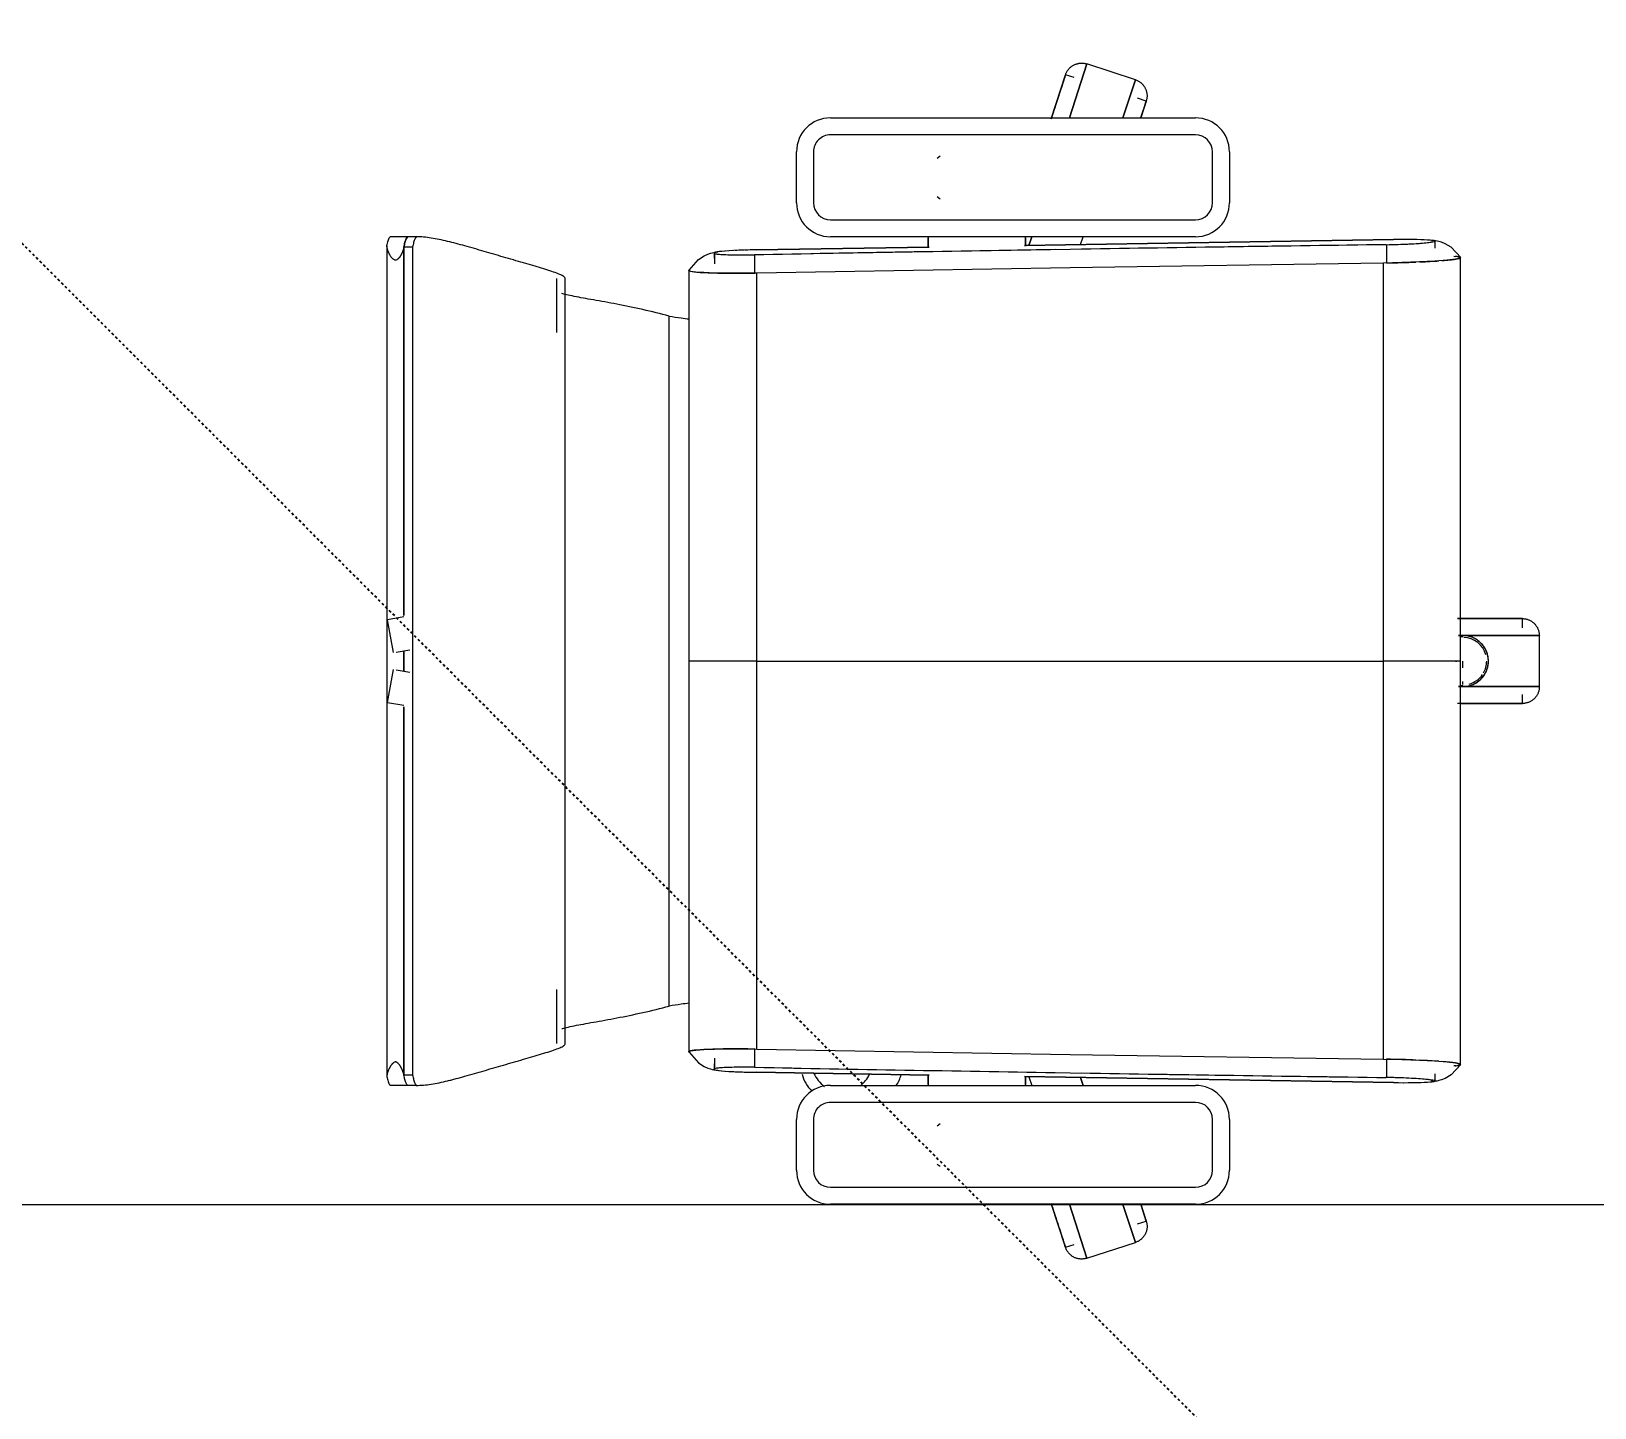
# Model space of a CAD drawing. Header units: millimetres. Extents: x -44657 to 28812, y -28146 to 16565.
# Drawn here: x -21061 to -20140, y -6353 to -5543 of the extents above; entities that cross this region are included whole.
import ezdxf

# ---------------------------------------------------------------- set-up
doc = ezdxf.new("R2010")
doc.units = ezdxf.units.MM
doc.linetypes.add('Dash 1_5mm', pattern=[3, 1.5, -1.5])
for name, color, linetype, lineweight in [('A-ANNO-DIMS', 211, 'Continuous', 5), ('A-ANNO-DIMS-100', 211, 'Continuous', 5), ('A-DETL', 90, 'Continuous', 5), ('I-FURN', 30, 'Continuous', 5)]:
    doc.layers.add(name, color=color, linetype=linetype, lineweight=lineweight)
doc.styles.add('Arial_3', font='arial.ttf', dxfattribs={"width": 0.9, "height": 120})
doc.dimstyles.new('SVA_-_1_2mm_Arial', dxfattribs={"dimscale": 304.8, "dimtxt": 122.431128, "dimasz": 0.492126, "dimexe": 0.492126, "dimexo": 0.0625, "dimgap": 0.246063, "dimtad": 1, "dimdec": 0, "dimrnd": 5, "dimzin": 0, "dimdsep": 46, "dimtxsty": 'Arial_3', "dimblk1": 'OBLIQUE', "dimblk2": 'OBLIQUE', "dimsah": 1, "dimcen": 0.09, "dimdle": 0.492126, "dimazin": 0, "dimtfac": 1, "dimtdec": 4, "dimtix": 1, "dimtmove": 0, "dimatfit": 3, "dimfxl": 1.968504, "dimfxlon": 1, "dimtvp": 1, "dimtfill": 1, "dimtolj": 1, "dimtzin": 0, "dimarcsym": 2})

# ---------------------------------------------------------------- blocks, each defined once
blk = doc.blocks.new('CHR01 - Operating Chair - CHR01 - Operating Chair-V9-NEW PROPOSED GROUND STOREY PLAN _White Box_')
at = {"layer": 'I-FURN', "color": 31}
for p, q in [((70, -33.46), (70, -23.19)), ((564.67, -21.28), (75.33, -21.28)), ((295.68, -21.54), (293.96, -31.3)), ((315.04, -24.93), (295.69, -21.51)), ((313.32, -34.71), (314.72, -26.76)), ((344.31, -21.51), (324.96, -24.93)), ((325.28, -26.76), (326.68, -34.71)), ((346.04, -31.3), (344.32, -21.54)), ((570, -33.46), (570, -23.19)), ((70, -38.58), (70, -33.46)), ((76.15, -31.27), (293.06, -31.27)), ((76.15, -36.38), (76.15, -31.27)), ((293.06, -31.27), (76.15, -31.27)), ((563.85, -36.38), (76.15, -36.38)), ((313.92, -31.27), (326.08, -31.27)), ((326.08, -31.27), (313.92, -31.27)), ((346.94, -31.27), (563.85, -31.27)), ((563.85, -31.27), (346.94, -31.27)), ((563.85, -36.38), (563.85, -31.27)), ((570, -38.58), (570, -33.46)), ((94.63, -121.35), (126.48, -121.35)), ((94.63, -126.33), (545.37, -126.33)), ((513.51, -121.35), (545.37, -121.35)), ((116.75, -187.56), (523.25, -187.56)), ((89.69, -199.18), (90, -199.18)), ((320, -199.18), (90, -199.18)), ((550, -199.18), (320, -199.18)), ((320, -239.18), (320, -199.18)), ((320, -239.18), (320, -199.18)), ((550, -199.18), (550.31, -199.18)), ((83.43, -214.15), (79.45, -214.09)), ((79.76, -214.09), (79.45, -214.09)), ((79.45, -214.1), (79.76, -214.1)), ((85.98, -214.19), (79.76, -214.09)), ((81.3, -214.12), (79.76, -214.09)), ((560.24, -214.09), (554.11, -214.19)), ((560.55, -214.09), (556.51, -214.15)), ((560.24, -214.09), (558.46, -214.12)), ((560.55, -214.09), (560.24, -214.09)), ((560.24, -214.1), (560.55, -214.1)), ((77.74, -238.67), (76.09, -340.7)), ((76.09, -340.7), (77.74, -238.67)), ((91.46, -239.18), (320, -239.18)), ((320, -239.18), (548.54, -239.18)), ((320, -239.18), (320, -608.06)), ((320, -239.18), (320, -608.06)), ((563.91, -340.7), (562.26, -238.67)), ((562.26, -238.67), (563.91, -340.7)), ((20, -262.5), (50, -262.5)), ((590, -262.5), (620, -262.5)), ((50, -272.5), (20, -272.5)), ((620, -272.5), (590, -272.5)), ((0, -497.5), (0, -282.5)), ((10, -282.5), (10, -497.5)), ((60, -497.5), (60, -282.5)), ((70, -282.5), (70, -497.5)), ((570, -497.5), (570, -282.5)), ((580, -282.5), (580, -497.5)), ((630, -497.5), (630, -282.5)), ((640, -282.5), (640, -497.5)), ((70.64, -340), (76.41, -340)), ((563.59, -340), (569.36, -340)), ((23.71, -345.26), (22.4, -347.13)), ((46.29, -345.26), (47.6, -347.13)), ((593.71, -345.26), (592.4, -347.13)), ((616.29, -345.26), (617.6, -347.13)), ((75.15, -399.43), (70, -401.1)), ((75.48, -397.38), (70.64, -397.38)), ((75.19, -396.79), (71.69, -614.01)), ((71.69, -614.02), (75.19, -396.79)), ((569.36, -397.38), (564.52, -397.38)), ((568.31, -614.01), (564.81, -396.79)), ((564.81, -396.79), (568.31, -614.02)), ((564.85, -399.43), (570, -401.1)), ((570, -401.1), (564.85, -399.43)), ((-25.35, -420.92), (0.54, -412.51)), ((-25.35, -420.92), (0.54, -412.51)), ((665.35, -420.92), (639.46, -412.51)), ((639.46, -412.51), (665.35, -420.92)), ((-31.77, -433.53), (0.05, -423.19)), ((0.05, -423.19), (-31.77, -433.53)), ((-25.35, -420.92), (-23.7, -426)), ((639.95, -423.19), (671.77, -433.53)), ((671.77, -433.53), (639.95, -423.19)), ((663.7, -426), (665.35, -420.92)), ((74.66, -429.85), (70, -431.36)), ((70, -431.36), (74.66, -429.85)), ((565.34, -429.85), (570, -431.36)), ((-31.77, -433.53), (-22.5, -462.06)), ((662.5, -462.06), (671.77, -433.53)), ((-0.05, -454.76), (-22.5, -462.06)), ((-22.5, -462.06), (-0.05, -454.76)), ((662.5, -462.06), (640.05, -454.76)), ((640.05, -454.76), (662.5, -462.06)), ((-11.55, -463.4), (-9.9, -468.48)), ((-9.9, -468.48), (-0.54, -465.44)), ((-0.54, -465.44), (-9.9, -468.48)), ((649.9, -468.48), (640.54, -465.44)), ((649.9, -468.48), (640.54, -465.44)), ((649.9, -468.48), (651.55, -463.4)), ((20, -507.5), (50, -507.5)), ((590, -507.5), (620, -507.5)), ((50, -517.5), (20, -517.5)), ((620, -517.5), (590, -517.5)), ((320, -608.06), (85.51, -608.06)), ((554.49, -608.06), (320, -608.06)), ((320, -650.54), (320, -608.06)), ((320, -650.54), (320, -608.06)), ((72.61, -638.55), (76.76, -638.62)), ((73.07, -637.17), (73.21, -636.29)), ((73.21, -636.31), (73.07, -637.18)), ((563.24, -638.62), (567.39, -638.55)), ((566.79, -636.29), (566.93, -637.17)), ((566.93, -637.18), (566.79, -636.31)), ((81.63, -650.81), (81.51, -649.62)), ((82.37, -653.65), (320, -653.65)), ((83.08, -651.51), (83.23, -650.63)), ((83.24, -650.54), (83.1, -651.41)), ((295, -690), (295, -651.86)), ((295, -690), (295, -651.86)), ((305, -700), (305, -652.47)), ((305, -652.47), (305, -700)), ((305.61, -653.34), (305.61, -655)), ((320, -650.54), (320, -651.41)), ((320, -651.41), (320, -650.54)), ((320, -653.65), (320, -651.41)), ((320, -653.65), (320, -651.41)), ((320, -653.65), (557.63, -653.65)), ((334.39, -653.34), (334.39, -655)), ((334.39, -655), (334.39, -653.34)), ((335, -652.47), (335, -700)), ((335, -700), (335, -652.47)), ((345, -690), (345, -651.86)), ((345, -651.86), (345, -690)), ((556.9, -651.41), (556.76, -650.54)), ((556.77, -650.63), (556.92, -651.51)), ((558.49, -649.62), (558.37, -650.81)), ((306.26, -655), (308.02, -655)), ((316.02, -655), (320, -655)), ((295, -690), (300.33, -690)), ((339.67, -690), (345, -690)), ((305, -700), (335, -700))]:
    blk.add_line(p, q, dxfattribs=at)
at = {"layer": 'I-FURN', "color": 31, "flags": 128}
for points in [[(89.61, -199.28), (83.35, -204.71), (81.17, -208.21), (80.25, -210.37), (79.77, -211.83), (79.48, -212.93), (79.29, -213.81), (79.14, -214.56), (79.03, -215.25), (78.93, -215.89), (78.9, -216.11)], [(90, -199.18), (90.45, -200.18), (90.85, -203.14), (91.17, -207.9), (91.4, -214.24), (91.53, -221.82), (91.55, -230.28), (91.46, -239.18)], [(548.54, -239.18), (548.45, -230.28), (548.47, -221.82), (548.6, -214.24), (548.83, -207.9), (549.15, -203.14), (549.55, -200.18), (550, -199.18)], [(550.39, -199.28), (556.65, -204.71), (558.83, -208.21), (559.75, -210.37), (560.23, -211.83), (560.52, -212.93), (560.71, -213.81), (560.86, -214.56), (560.97, -215.25), (561.07, -215.89), (561.1, -216.11)], [(91.46, -239.18), (88.26, -423.62), (85.51, -608.06)], [(554.49, -608.06), (551.74, -423.62), (548.54, -239.18)], [(76.45, -340), (71.79, -340), (70, -340)], [(570, -340), (568.21, -340), (563.55, -340)], [(70, -397.38), (71.79, -397.38), (75.53, -397.38)], [(564.47, -397.38), (568.21, -397.38), (570, -397.38)], [(-0.15, -412.74), (-0.88, -412.97), (-1.61, -413.21), (-2.35, -413.45), (-3.1, -413.69), (-3.85, -413.94), (-4.6, -414.18), (-5.36, -414.43), (-6.12, -414.68), (-6.88, -414.92), (-7.64, -415.17), (-8.4, -415.42), (-9.16, -415.66), (-9.91, -415.91), (-10.65, -416.15), (-11.39, -416.39), (-12.12, -416.62), (-12.84, -416.86), (-13.55, -417.09), (-14.24, -417.32), (-14.93, -417.54), (-15.6, -417.76), (-16.26, -417.97), (-16.9, -418.18), (-17.52, -418.38), (-18.13, -418.58), (-18.72, -418.77), (-19.28, -418.95), (-19.83, -419.13), (-20.36, -419.3), (-20.86, -419.46), (-21.34, -419.62), (-21.79, -419.77), (-22.22, -419.91), (-22.63, -420.04), (-23.01, -420.16), (-23.36, -420.28), (-23.68, -420.38), (-23.98, -420.48), (-24.25, -420.57), (-24.49, -420.65), (-24.7, -420.71), (-24.89, -420.77), (-25.04, -420.82), (-25.16, -420.86), (-25.25, -420.89), (-25.31, -420.91), (-25.35, -420.92), (-25.35, -420.92)], [(665.35, -420.92), (665.34, -420.92), (665.29, -420.9), (665.21, -420.88), (665.11, -420.85), (664.97, -420.8), (664.81, -420.75), (664.61, -420.68), (664.38, -420.61), (664.13, -420.53), (663.85, -420.44), (663.54, -420.34), (663.2, -420.23), (662.84, -420.11), (662.45, -419.98), (662.03, -419.85), (661.59, -419.7), (661.12, -419.55), (660.63, -419.39), (660.12, -419.22), (659.58, -419.05), (659.03, -418.87), (658.45, -418.68), (657.85, -418.49), (657.24, -418.29), (656.61, -418.08), (655.96, -417.87), (655.29, -417.66), (654.62, -417.44), (653.93, -417.21), (653.22, -416.98), (652.51, -416.75), (651.78, -416.52), (651.05, -416.28), (650.31, -416.04), (649.56, -415.79), (648.81, -415.55), (648.05, -415.3), (647.3, -415.06), (646.53, -414.81), (645.77, -414.56), (645.01, -414.32), (644.26, -414.07), (643.5, -413.83), (642.75, -413.58), (642.01, -413.34), (641.27, -413.1), (640.54, -412.86), (639.82, -412.63)], [(-31.77, -433.53), (-31.89, -433.14), (-31.99, -432.76), (-32.07, -432.36), (-32.14, -431.97), (-32.2, -431.57), (-32.23, -431.18), (-32.25, -430.78), (-32.26, -430.38), (-32.25, -429.98), (-32.22, -429.58), (-32.18, -429.18), (-32.12, -428.78), (-32.05, -428.39), (-31.96, -428), (-31.85, -427.62), (-31.73, -427.23), (-31.6, -426.86), (-31.45, -426.49), (-31.28, -426.12), (-31.1, -425.77), (-30.91, -425.42), (-30.7, -425.07), (-30.48, -424.74), (-30.25, -424.42), (-30, -424.1), (-29.74, -423.8), (-29.47, -423.5), (-29.19, -423.22), (-28.89, -422.95), (-28.59, -422.69), (-28.27, -422.44), (-27.95, -422.21), (-27.61, -421.99), (-27.27, -421.78), (-26.92, -421.59), (-26.56, -421.41), (-26.2, -421.24), (-25.83, -421.09), (-25.45, -420.96), (-25.35, -420.92)], [(-25.35, -420.92), (-25.34, -420.92), (-25.29, -420.9), (-25.21, -420.88), (-25.11, -420.85), (-24.97, -420.8), (-24.81, -420.75), (-24.61, -420.68), (-24.38, -420.61), (-24.13, -420.53), (-23.85, -420.44), (-23.54, -420.34), (-23.2, -420.23), (-22.84, -420.11), (-22.45, -419.98), (-22.03, -419.85), (-21.59, -419.7), (-21.12, -419.55), (-20.63, -419.39)], [(660.86, -419.46), (661.34, -419.62), (661.79, -419.77), (662.22, -419.91), (662.63, -420.04), (663.01, -420.16), (663.36, -420.28), (663.68, -420.38), (663.98, -420.48), (664.25, -420.57), (664.49, -420.65), (664.7, -420.71), (664.89, -420.77), (665.04, -420.82), (665.16, -420.86), (665.25, -420.89), (665.31, -420.91), (665.35, -420.92), (665.35, -420.92)], [(665.35, -420.92), (665.73, -421.06), (666.1, -421.2), (666.47, -421.36), (666.83, -421.54), (667.18, -421.73), (667.52, -421.93), (667.86, -422.15), (668.19, -422.38), (668.5, -422.62), (668.81, -422.88), (669.11, -423.15), (669.39, -423.43), (669.67, -423.72), (669.93, -424.02), (670.18, -424.33), (670.42, -424.65), (670.64, -424.98), (670.85, -425.32), (671.05, -425.67), (671.24, -426.03), (671.4, -426.39), (671.56, -426.76), (671.7, -427.13), (671.82, -427.51), (671.93, -427.9), (672.03, -428.29), (672.1, -428.68), (672.17, -429.07), (672.21, -429.47), (672.24, -429.87), (672.26, -430.27), (672.26, -430.67), (672.24, -431.07), (672.21, -431.47), (672.16, -431.86), (672.09, -432.26), (672.01, -432.65), (671.92, -433.04), (671.8, -433.42), (671.77, -433.53)], [(-9.9, -468.48), (-10.28, -468.59), (-10.67, -468.69), (-11.06, -468.78), (-11.45, -468.85), (-11.85, -468.9), (-12.25, -468.94), (-12.65, -468.96), (-13.05, -468.97), (-13.45, -468.96), (-13.85, -468.93), (-14.24, -468.89), (-14.64, -468.83), (-15.03, -468.76), (-15.42, -468.67), (-15.81, -468.56), (-16.19, -468.44), (-16.57, -468.31), (-16.94, -468.15), (-17.3, -467.99), (-17.66, -467.81), (-18.01, -467.62), (-18.35, -467.41), (-18.68, -467.19), (-19.01, -466.95), (-19.32, -466.71), (-19.63, -466.45), (-19.92, -466.17), (-20.2, -465.89), (-20.48, -465.6), (-20.73, -465.29), (-20.98, -464.98), (-21.22, -464.65), (-21.44, -464.32), (-21.64, -463.98), (-21.84, -463.63), (-22.02, -463.27), (-22.18, -462.91), (-22.33, -462.54), (-22.47, -462.16), (-22.5, -462.06)], [(-9.9, -468.48), (-9.88, -468.47), (-9.84, -468.46), (-9.76, -468.43), (-9.66, -468.4), (-9.52, -468.35), (-9.35, -468.3), (-9.16, -468.24), (-8.93, -468.16), (-8.68, -468.08), (-8.4, -467.99), (-8.09, -467.89), (-7.75, -467.78), (-7.39, -467.66), (-6.99, -467.53), (-6.58, -467.4), (-6.14, -467.25), (-5.67, -467.1), (-5.18, -466.94), (-4.67, -466.78), (-4.13, -466.6), (-3.57, -466.42), (-3, -466.23), (-2.4, -466.04), (-1.79, -465.84), (-1.16, -465.64), (-0.51, -465.43), (0.16, -465.21)], [(-5.41, -467.02), (-5.89, -467.17), (-6.34, -467.32), (-6.77, -467.46), (-7.18, -467.59), (-7.56, -467.72), (-7.91, -467.83), (-8.23, -467.94), (-8.53, -468.03), (-8.8, -468.12), (-9.04, -468.2), (-9.25, -468.27), (-9.43, -468.33), (-9.59, -468.38), (-9.71, -468.42), (-9.8, -468.45), (-9.86, -468.47), (-9.9, -468.48), (-9.9, -468.48)], [(640.15, -465.31), (640.81, -465.52), (641.45, -465.73), (642.07, -465.93), (642.68, -466.13), (643.27, -466.32), (643.83, -466.51), (644.38, -466.68), (644.9, -466.85), (645.41, -467.02), (645.89, -467.17), (646.34, -467.32), (646.77, -467.46), (647.18, -467.59), (647.56, -467.72), (647.91, -467.83), (648.23, -467.94), (648.53, -468.03), (648.8, -468.12), (649.04, -468.2), (649.25, -468.27), (649.43, -468.33), (649.59, -468.38), (649.71, -468.42), (649.8, -468.45), (649.86, -468.47), (649.9, -468.48), (649.9, -468.48)], [(649.9, -468.48), (649.88, -468.47), (649.84, -468.46), (649.76, -468.43), (649.66, -468.4), (649.52, -468.35), (649.35, -468.3), (649.16, -468.24), (648.93, -468.16), (648.68, -468.08), (648.4, -467.99), (648.09, -467.89), (647.75, -467.78), (647.39, -467.66), (646.99, -467.53), (646.58, -467.4), (646.14, -467.25), (645.67, -467.1), (645.18, -466.94)], [(662.5, -462.06), (662.37, -462.43), (662.22, -462.81), (662.06, -463.17), (661.89, -463.53), (661.7, -463.88), (661.49, -464.23), (661.28, -464.57), (661.05, -464.89), (660.8, -465.21), (660.55, -465.52), (660.28, -465.81), (660, -466.1), (659.71, -466.37), (659.41, -466.64), (659.09, -466.89), (658.77, -467.13), (658.44, -467.35), (658.1, -467.56), (657.75, -467.76), (657.4, -467.94), (657.04, -468.11), (656.67, -468.27), (656.29, -468.41), (655.91, -468.53), (655.53, -468.64), (655.14, -468.73), (654.75, -468.81), (654.35, -468.87), (653.95, -468.92), (653.56, -468.95), (653.16, -468.97), (652.76, -468.96), (652.36, -468.95), (651.96, -468.91), (651.56, -468.86), (651.17, -468.8), (650.77, -468.72), (650.39, -468.62), (650, -468.51), (649.9, -468.48)], [(85.51, -608.06), (85.27, -619.05), (84.89, -629.39), (84.41, -638.42), (83.85, -645.62), (83.24, -650.54)], [(556.76, -650.54), (556.15, -645.62), (555.59, -638.42), (555.11, -629.39), (554.73, -619.05), (554.49, -608.06)], [(82.29, -653.7), (76.21, -648.07), (74.14, -644.5), (73.29, -642.31), (72.86, -640.83), (72.61, -639.73), (72.44, -638.85), (72.32, -638.08), (72.23, -637.4), (72.15, -636.75), (72.12, -636.53)], [(557.71, -653.7), (563.79, -648.07), (565.86, -644.5), (566.71, -642.31), (567.14, -640.83), (567.39, -639.73), (567.56, -638.85), (567.68, -638.08), (567.77, -637.4), (567.85, -636.75), (567.88, -636.53)], [(83.1, -651.41), (82.58, -653.46), (82.08, -653.26), (81.86, -652.36)], [(295, -654.72), (295, -654.22), (295, -653.74), (295, -653.29)], [(295, -653.49), (295, -653.96), (295, -654.45), (295, -654.96), (295, -655.5), (295, -656.07), (295, -656.65), (295, -657.26), (295, -657.88), (295, -658.53), (295, -659.19), (295, -659.88), (295, -660.57), (295, -661.29), (295, -662.01), (295, -662.75), (295, -663.5), (295, -664.27), (295, -665.04), (295, -665.82), (295, -666.6), (295, -667.39), (295, -668.19), (295, -668.98), (295, -669.78), (295, -670.58), (295, -671.38), (295, -672.18), (295, -672.97), (295, -673.76), (295, -674.54), (295, -675.32), (295, -676.09), (295, -676.84), (295, -677.59), (295, -678.32), (295, -679.04), (295, -679.75), (295, -680.44), (295, -681.11), (295, -681.77), (295, -682.41), (295, -683.02), (295, -683.62), (295, -684.2), (295, -684.75), (295, -685.28), (295, -685.78), (295, -686.26), (295, -686.71), (295, -687.14), (295, -687.54), (295, -687.91), (295, -688.25), (295, -688.56), (295, -688.84), (295, -689.1), (295, -689.32), (295, -689.51), (295, -689.67), (295, -689.8), (295, -689.9), (295, -689.96), (295, -690), (295, -690)], [(305.08, -653.42), (305.03, -654.02), (305, -654.62), (305, -655.22), (305.02, -655.82), (305.07, -656.42), (305.14, -657.01), (305.23, -657.61), (305.34, -658.19), (305.48, -658.78), (305.65, -659.36), (305.83, -659.93), (306.04, -660.49), (306.27, -661.04), (306.52, -661.59), (306.8, -662.12), (307.09, -662.64), (307.41, -663.15), (307.74, -663.65), (308.1, -664.13), (308.48, -664.6), (308.87, -665.05), (309.28, -665.49), (309.71, -665.91), (310.15, -666.31), (310.61, -666.7), (311.09, -667.07), (311.58, -667.41), (312.08, -667.74), (312.6, -668.05), (313.12, -668.33), (313.66, -668.6), (314.21, -668.84), (314.77, -669.06), (315.34, -669.26), (315.91, -669.43), (316.49, -669.58), (317.08, -669.71), (317.67, -669.82), (318.26, -669.9), (318.86, -669.96), (319.46, -669.99), (320.06, -670), (320.66, -669.99), (321.26, -669.95), (321.85, -669.89), (322.45, -669.8), (323.04, -669.69), (323.62, -669.56), (324.2, -669.4), (324.77, -669.22), (325.34, -669.02), (325.89, -668.79), (326.44, -668.55), (326.98, -668.28), (327.5, -667.99), (328.02, -667.68), (328.52, -667.35), (329, -667), (329.48, -666.63), (329.93, -666.24), (330.38, -665.83), (330.8, -665.41), (331.21, -664.97), (331.6, -664.51), (331.97, -664.04), (332.32, -663.56), (332.65, -663.06), (332.96, -662.54), (333.26, -662.02), (333.53, -661.48), (333.77, -660.94), (334, -660.38), (334.21, -659.82), (334.39, -659.25), (334.54, -658.67), (334.68, -658.08), (334.79, -657.49), (334.88, -656.9), (334.94, -656.3), (334.98, -655.7), (335, -655.1), (334.99, -654.5), (334.96, -653.91), (334.9, -653.31)], [(345, -690), (345, -689.98), (345, -689.94), (345, -689.86), (345, -689.74), (345, -689.6), (345, -689.43), (345, -689.22), (345, -688.98), (345, -688.72), (345, -688.42), (345, -688.1), (345, -687.74), (345, -687.36), (345, -686.95), (345, -686.51), (345, -686.04), (345, -685.55), (345, -685.04), (345, -684.5), (345, -683.93), (345, -683.35), (345, -682.74), (345, -682.12), (345, -681.47), (345, -680.81), (345, -680.12), (345, -679.43), (345, -678.71), (345, -677.99), (345, -677.25), (345, -676.5), (345, -675.73), (345, -674.96), (345, -674.18), (345, -673.4), (345, -672.61), (345, -671.81), (345, -671.02), (345, -670.22), (345, -669.42), (345, -668.62), (345, -667.82), (345, -667.03), (345, -666.24), (345, -665.46), (345, -664.68), (345, -663.91), (345, -663.16), (345, -662.41), (345, -661.68), (345, -660.96), (345, -660.25), (345, -659.56), (345, -658.89), (345, -658.23), (345, -657.59), (345, -656.98), (345, -656.38), (345, -655.8), (345, -655.25), (345, -654.72), (345, -654.22), (345, -653.74), (345, -653.29)], [(345, -653.49), (345, -653.96), (345, -654.45), (345, -654.96)], [(558.14, -652.36), (557.92, -653.26), (557.42, -653.46), (556.9, -651.41)], [(295, -690), (295, -689.98), (295, -689.94), (295, -689.86), (295, -689.74), (295, -689.6), (295, -689.43), (295, -689.22), (295, -688.98), (295, -688.72), (295, -688.42), (295, -688.1), (295, -687.74), (295, -687.36), (295, -686.95), (295, -686.51), (295, -686.04), (295, -685.55), (295, -685.04)], [(305, -700), (304.6, -699.99), (304.2, -699.97), (303.8, -699.93), (303.41, -699.87), (303.01, -699.8), (302.62, -699.71), (302.24, -699.61), (301.85, -699.49), (301.48, -699.36), (301.11, -699.21), (300.74, -699.05), (300.38, -698.87), (300.03, -698.68), (299.69, -698.47), (299.35, -698.25), (299.03, -698.02), (298.71, -697.78), (298.41, -697.52), (298.11, -697.25), (297.83, -696.97), (297.55, -696.67), (297.29, -696.37), (297.04, -696.06), (296.81, -695.74), (296.59, -695.4), (296.38, -695.06), (296.18, -694.71), (296, -694.36), (295.83, -693.99), (295.68, -693.62), (295.54, -693.25), (295.42, -692.87), (295.31, -692.48), (295.22, -692.09), (295.15, -691.7), (295.09, -691.3), (295.04, -690.91), (295.01, -690.51), (295, -690.11), (295, -690)], [(345, -690), (344.99, -690.4), (344.97, -690.8), (344.93, -691.2), (344.87, -691.59), (344.8, -691.99), (344.71, -692.38), (344.61, -692.76), (344.49, -693.15), (344.36, -693.52), (344.21, -693.89), (344.05, -694.26), (343.87, -694.62), (343.68, -694.97), (343.47, -695.31), (343.25, -695.65), (343.02, -695.97), (342.78, -696.29), (342.52, -696.59), (342.25, -696.89), (341.97, -697.17), (341.67, -697.45), (341.37, -697.71), (341.06, -697.96), (340.74, -698.19), (340.4, -698.41), (340.06, -698.62), (339.71, -698.82), (339.36, -699), (338.99, -699.17), (338.62, -699.32), (338.25, -699.46), (337.87, -699.58), (337.48, -699.69), (337.09, -699.78), (336.7, -699.85), (336.3, -699.91), (335.91, -699.96), (335.51, -699.99), (335.11, -700), (335, -700)], [(345, -685.28), (345, -685.78), (345, -686.26), (345, -686.71), (345, -687.14), (345, -687.54), (345, -687.91), (345, -688.25), (345, -688.56), (345, -688.84), (345, -689.1), (345, -689.32), (345, -689.51), (345, -689.67), (345, -689.8), (345, -689.9), (345, -689.96), (345, -690), (345, -690)]]:
    blk.add_lwpolyline(points, dxfattribs=at)
at = {"layer": 'I-FURN', "color": 31}
for centre, radius, start, end in [((20, -282.5), 20, 90, 180), ((50, -282.5), 20, 0, 90), ((82.28, -287), 22, 105, 135), ((590, -282.5), 20, 90, 180), ((620, -282.5), 20, 0, 90), ((20, -282.5), 10, 90, 180), ((50, -282.5), 10, 360, 90), ((84.28, -289.25), 18, 113.42571, 145.47927), ((590, -282.5), 10, 90, 180), ((620, -282.5), 10, 360, 90), ((84.28, -289.25), 18, 216.84966, 244.763), ((82.28, -303), 22, 235.77882, 254.35116), ((20, -497.5), 20, 180, 270), ((20, -497.5), 10, 180, 270), ((50, -497.5), 10, 270, 360), ((50, -497.5), 20, 270, 360), ((590, -497.5), 20, 180, 270), ((590, -497.5), 10, 180, 270), ((620, -497.5), 10, 270, 360), ((620, -497.5), 20, 270, 0), ((320, -655), 15, 173.56411, 180), ((320, -655), 15, 0, 6.43589), ((320, -655), 15, 180, 360), ((320, -655), 14, 195, 235.87112), ((320, -655), 14, 285, 358.01395), ((320, -655), 14, 240, 270)]:
    blk.add_arc(centre, radius, start, end, dxfattribs=at)
for centre, major_axis, start_param, end_param in [((89.34, -239.3), (0.64, 40.03), 4.749076, 6.284804), ((550.66, -239.3), (-0.64, 40.03), 6.281566, 7.817295), ((79.04, -239.13), (0.4, 25.03), 0.443119, 1.553214), ((79.04, -239.12), (0.4, 25.03), 0, 0.973051), ((79.04, -239.13), (0.4, 25.03), 0, 0.2211), ((79.36, -239.13), (0.4, 25.03), 5.528334, 6.285213), ((79.36, -239.14), (0.4, 25.03), 5.781828, 6.032577), ((79.36, -239.14), (0.4, 25.03), 5.52907, 5.780349), ((79.36, -239.13), (0.4, 25.03), 5.023749, 5.52761), ((79.36, -239.14), (0.4, 25.03), 5.276584, 5.528121), ((560.64, -239.13), (-0.4, 25.03), 0.755575, 1.007144), ((560.64, -239.14), (-0.4, 25.03), 0.755064, 1.006601), ((560.64, -239.13), (-0.4, 25.03), 6.281158, 7.038036), ((560.64, -239.14), (-0.4, 25.03), 0.502836, 0.754115), ((560.64, -239.14), (-0.4, 25.03), 0.250609, 0.501357), ((560.96, -239.12), (-0.4, 25.03), 5.310134, 6.283185), ((560.96, -239.13), (-0.4, 25.03), 6.062086, 6.283185), ((560.96, -239.13), (-0.4, 25.03), 4.729972, 5.840067), ((79.04, -239.12), (0.4, 25.03), 1.035397, 1.229187), ((79.36, -239.14), (0.4, 25.03), 5.024193, 5.275893), ((560.64, -239.13), (-0.4, 25.03), 1.007732, 1.259437), ((560.64, -239.14), (-0.4, 25.03), 1.007292, 1.258992), ((560.96, -239.12), (-0.4, 25.03), 5.053999, 5.247788), ((282.29, -426.83), (62.83, 3899.63), 1.523118, 1.618594), ((282.29, -426.82), (62.83, 3899.63), 1.523121, 1.568564), ((79.04, -239.12), (0.4, 25.03), 1.294542, 1.553687), ((79.36, -239.13), (0.4, 25.03), 4.771456, 5.023263), ((79.36, -239.14), (0.4, 25.03), 4.771849, 5.023666), ((560.64, -239.13), (-0.4, 25.03), 1.259923, 1.511729), ((560.64, -239.14), (-0.4, 25.03), 1.25952, 1.511336), ((357.71, -426.82), (-62.83, 3899.63), 4.714621, 4.760064), ((357.71, -426.83), (-62.83, 3899.63), 4.664591, 4.760067), ((560.96, -239.12), (-0.4, 25.03), 4.729498, 4.988643), ((282.29, -426.82), (62.83, 3899.63), 1.572525, 1.618596), ((357.71, -426.82), (-62.83, 3899.63), 4.664589, 4.71066), ((73.02, -613.46), (0.4, 25.09), 1.593793, 3.475927), ((73.02, -613.47), (0.4, 25.1), 1.593793, 2.535002), ((73.15, -607.9), (0.48, 30.05), 3.475609, 4.647769), ((73.15, -607.89), (0.48, 30.05), 4.17874, 4.413172), ((73.15, -607.89), (0.48, 30.05), 4.413263, 4.647439), ((83.14, -608.06), (0.73, 45.05), 4.270807, 4.668405), ((556.86, -608.06), (-0.73, 45.05), 1.61478, 2.012379), ((566.85, -607.89), (-0.48, 30.05), 1.635747, 1.869922), ((566.85, -607.9), (-0.48, 30.05), 1.635416, 2.807576), ((566.85, -607.89), (-0.48, 30.05), 1.870013, 2.104445), ((566.98, -613.46), (-0.4, 25.09), 2.807258, 4.689392), ((566.98, -613.47), (-0.4, 25.1), 3.748183, 4.689392), ((73.15, -607.89), (0.48, 30.05), 3.944218, 4.178639), ((566.85, -607.89), (-0.48, 30.05), 2.104546, 2.338968), ((73.15, -607.89), (0.48, 30.05), 3.475172, 3.709355), ((73.15, -607.89), (0.48, 30.05), 3.709695, 3.944058), ((83.14, -608.06), (0.73, 45.05), 3.8996, 4.213987), ((556.86, -608.06), (-0.73, 45.05), 2.069199, 2.383585), ((566.85, -607.89), (-0.48, 30.05), 2.339127, 2.57349), ((566.85, -607.89), (-0.48, 30.05), 2.57383, 2.808013), ((73.02, -613.47), (0.4, 25.1), 2.770305, 3.476212), ((83.14, -608.06), (0.73, 45.05), 3.479857, 3.839263), ((556.86, -608.06), (-0.73, 45.05), 2.443922, 2.803328), ((566.98, -613.47), (-0.4, 25.1), 2.806973, 3.512881), ((83, -613.63), (0.65, 40.09), 2.737635, 2.894756), ((83, -613.63), (0.65, 40.09), 2.921052, 3.476212), ((557, -613.63), (-0.65, 40.09), 2.806973, 3.362133), ((557, -613.63), (-0.65, 40.09), 3.388429, 3.54555)]:
    blk.add_ellipse(centre, major_axis=major_axis, ratio=0.052523, start_param=start_param, end_param=end_param, dxfattribs=at)
for points in [[(74.57, -21.34), (73.47, -21.61), (71.57, -22.18), (70.39, -22.84), (70, -23.19)], [(565.43, -21.34), (566.53, -21.61), (568.43, -22.18), (569.61, -22.84), (570, -23.19)], [(70, -33.46), (70.32, -33.17), (71.22, -32.63), (73.31, -31.88), (75.14, -31.46), (76.15, -31.27)], [(70, -33.46), (70.33, -33.17), (70.77, -32.9), (71.35, -32.64)], [(76.15, -36.38), (75.13, -36.58), (73.32, -37), (71.22, -37.74), (70.33, -38.29), (70, -38.58)], [(71.35, -32.64), (71.92, -32.38), (72.62, -32.13), (73.42, -31.9)], [(73.42, -31.9), (74.22, -31.67), (75.13, -31.46), (76.15, -31.27)], [(563.85, -31.27), (564.87, -31.46), (565.78, -31.67), (566.58, -31.9)], [(570, -33.46), (569.68, -33.17), (568.78, -32.63), (566.69, -31.88), (564.86, -31.46), (563.85, -31.27)], [(570, -38.58), (569.67, -38.29), (568.78, -37.74), (566.68, -37), (564.87, -36.58), (563.85, -36.38)], [(566.58, -31.9), (567.38, -32.13), (568.08, -32.38), (568.66, -32.64)], [(568.66, -32.64), (569.23, -32.9), (569.67, -33.17), (570, -33.46)], [(91.47, -237.86), (90.08, -237.84), (87.47, -237.78), (84.26, -237.72), (81.89, -237.68), (80.98, -237.67), (80.69, -237.68)], [(559.31, -237.68), (559.02, -237.67), (558.1, -237.68), (555.74, -237.72), (552.52, -237.78), (549.92, -237.84), (548.53, -237.86)], [(85.47, -610.08), (82.7, -610.04), (77.82, -609.97), (75.27, -609.9), (74.7, -609.87)], [(565.3, -609.87), (564.73, -609.9), (562.17, -609.97), (557.3, -610.04), (554.53, -610.08)]]:
    blk.add_open_spline(points, degree=3, dxfattribs=at)
for points, knots in [([(76.15, -31.27), (76.48, -31.23), (77.14, -31.09), (77.99, -30.82), (78.68, -30.55), (79.21, -30.33), (79.65, -30.13), (79.96, -29.98), (80.13, -29.89), (80.26, -29.82), (80.39, -29.75), (80.57, -29.65), (80.88, -29.48), (81.24, -29.28), (81.59, -29.07), (81.85, -28.9), (82.06, -28.75), (82.21, -28.62), (82.33, -28.51), (82.44, -28.41), (82.6, -28.26), (82.81, -28.07), (83.06, -27.83), (83.38, -27.49), (83.71, -27.05), (83.87, -26.6), (83.84, -26.23), (83.73, -25.85), (83.53, -25.46), (83.26, -25.09), (83.05, -24.82), (82.87, -24.61), (82.7, -24.43), (82.57, -24.28), (82.39, -24.11), (82.17, -23.93), (81.92, -23.75), (81.56, -23.52), (81.2, -23.32), (80.88, -23.14), (80.7, -23.04), (80.57, -22.97), (80.44, -22.89), (80.27, -22.8), (79.96, -22.64), (79.52, -22.42), (78.99, -22.19), (78.47, -21.98), (77.96, -21.79), (77.44, -21.63), (76.93, -21.49), (76.27, -21.35), (75.48, -21.26), (74.87, -21.29), (74.57, -21.34)], [-1, -1, -1, -1, -0.944444, -0.888889, -0.861111, -0.833333, -0.805556, -0.791667, -0.784722, -0.777778, -0.770833, -0.763889, -0.75, -0.722222, -0.708333, -0.694444, -0.680556, -0.673611, -0.666667, -0.659722, -0.652778, -0.638889, -0.625, -0.611111, -0.583333, -0.555556, -0.541667, -0.527778, -0.5, -0.486111, -0.472222, -0.458333, -0.451389, -0.440972, -0.430556, -0.416667, -0.402778, -0.388889, -0.361111, -0.347222, -0.340278, -0.333333, -0.326389, -0.319444, -0.305556, -0.277778, -0.25, -0.222222, -0.194444, -0.166667, -0.138889, -0.111111, -0.055556, 0, 0, 0, 0]), ([(563.85, -31.27), (563.52, -31.23), (562.86, -31.09), (562.01, -30.82), (561.32, -30.55), (560.79, -30.33), (560.35, -30.13), (560.04, -29.98), (559.87, -29.89), (559.74, -29.82), (559.61, -29.75), (559.43, -29.65), (559.12, -29.48), (558.76, -29.28), (558.41, -29.07), (558.15, -28.9), (557.94, -28.75), (557.79, -28.62), (557.67, -28.51), (557.56, -28.41), (557.4, -28.26), (557.19, -28.07), (556.94, -27.83), (556.62, -27.49), (556.29, -27.05), (556.13, -26.6), (556.16, -26.23), (556.27, -25.85), (556.47, -25.46), (556.74, -25.09), (556.95, -24.82), (557.13, -24.61), (557.28, -24.45), (557.42, -24.3), (557.59, -24.12), (557.83, -23.93), (558.08, -23.75), (558.44, -23.52), (558.8, -23.32), (559.12, -23.14), (559.3, -23.04), (559.43, -22.97), (559.56, -22.89), (559.73, -22.8), (560.04, -22.64), (560.48, -22.42), (561.01, -22.19), (561.53, -21.98), (562.04, -21.79), (562.56, -21.63), (563.07, -21.49), (563.73, -21.35), (564.52, -21.26), (565.13, -21.29), (565.43, -21.34)], [0, 0, 0, 0, 0.055556, 0.111111, 0.138889, 0.166667, 0.194444, 0.208333, 0.215278, 0.222222, 0.229167, 0.236111, 0.25, 0.277778, 0.291667, 0.305556, 0.319444, 0.326389, 0.333333, 0.340278, 0.347222, 0.361111, 0.375, 0.388889, 0.416667, 0.444444, 0.458333, 0.472222, 0.5, 0.513889, 0.527778, 0.541667, 0.548611, 0.555556, 0.569444, 0.583333, 0.597222, 0.611111, 0.638889, 0.652778, 0.659722, 0.666667, 0.673611, 0.680556, 0.694444, 0.722222, 0.75, 0.777778, 0.805556, 0.833333, 0.861111, 0.888889, 0.944444, 1, 1, 1, 1]), ([(70, -38.58), (70.06, -41.37), (70.42, -45.79), (71.59, -52.08), (72.53, -56.17), (73.34, -59.5), (74.22, -62.85), (75.88, -68.91), (78.14, -76.7), (80.32, -84.14), (81.97, -89.81), (83.71, -95.79), (85.43, -101.7), (87.02, -107.21), (88.57, -112.45), (90.08, -117.34), (91.53, -121.51), (92.85, -124.67), (93.87, -126.11), (94.45, -126.33), (94.63, -126.33)], [0, 0, 0, 0, 0.0666667, 0.1, 0.1333333, 0.15, 0.1666667, 0.2, 0.2666667, 0.3, 0.3333333, 0.3666667, 0.4, 0.4333333, 0.4666667, 0.5, 0.5333333, 0.5666667, 0.6, 0.6152898, 0.6152898, 0.6152898, 0.6152898]), ([(545.37, -126.33), (545.55, -126.33), (546.13, -126.11), (547.15, -124.67), (548.47, -121.51), (549.92, -117.34), (551.43, -112.45), (552.98, -107.21), (554.57, -101.7), (556.29, -95.79), (558.03, -89.81), (559.68, -84.14), (561.86, -76.7), (564.12, -68.9), (566.02, -61.99), (567.29, -57), (568.4, -52.08), (569.58, -45.79), (569.94, -41.37), (570, -38.58)], [0.3847102, 0.3847102, 0.3847102, 0.3847102, 0.4, 0.4333333, 0.4666667, 0.5, 0.5333333, 0.5666667, 0.6, 0.6333333, 0.6666667, 0.7, 0.7333333, 0.8, 0.8333333, 0.8666667, 0.9, 0.9333333, 1, 1, 1, 1]), ([(103.48, -124.23), (103.7, -125.08), (104.25, -127.32), (105.17, -131.53), (106.2, -136.85), (107.6, -144.88), (109.65, -156.42), (112.88, -171.88), (115.39, -182.42), (116.75, -187.56)], [0.8380072, 0.8380072, 0.8380072, 0.8380072, 0.85, 0.8666667, 0.8833333, 0.9, 0.9333333, 0.9666667, 1, 1, 1, 1]), ([(523.25, -187.56), (524.61, -182.42), (527.12, -171.88), (530.35, -156.42), (532.4, -144.88), (533.8, -136.85), (534.83, -131.53), (535.75, -127.32), (536.3, -125.08), (536.52, -124.23)], [0, 0, 0, 0, 0.0333333, 0.0666667, 0.1, 0.1166667, 0.1333333, 0.15, 0.1619917, 0.1619917, 0.1619917, 0.1619917]), ([(118.47, -199.16), (118.27, -197.65), (117.71, -193.75), (117.13, -189.9), (116.75, -187.56)], [-0.8146382, -0.8146382, -0.8146382, -0.8146382, -0.5, 0, 0, 0, 0]), ([(523.25, -187.56), (522.88, -189.9), (522.29, -193.75), (521.74, -197.65), (521.53, -199.16)], [-1, -1, -1, -1, -0.5, -0.1853619, -0.1853619, -0.1853619, -0.1853619])]:
    blk.add_open_spline(points, degree=3, knots=knots, dxfattribs=at)
blk = doc.blocks.new('DIMBLOCK138-NEW PROPOSED GROUND STOREY PLAN _White Box_')
at = {"layer": 'A-ANNO-DIMS-100'}
for p, q in [((-21360.06, -6233.85), (-21360.06, -6083.85)), ((-16133.56, -6233.85), (-16133.56, -6083.85)), ((-21510.06, -6233.85), (-15983.56, -6233.85)), ((-21360.06, -6233.85), (-21360.06, -6403)), ((-16133.56, -6233.85), (-16133.56, -6635.11))]:
    blk.add_line(p, q, dxfattribs=at)
at = {"layer": 'A-ANNO-DIMS-100', "lineweight": 25}
for p, q in [((-21360.06, -6233.85), (-21285.06, -6158.85)), ((-16133.56, -6233.85), (-16058.56, -6158.85)), ((-21360.06, -6233.85), (-21435.06, -6308.85)), ((-16133.56, -6233.85), (-16208.56, -6308.85))]:
    blk.add_line(p, q, dxfattribs=at)
at = {"layer": 'A-ANNO-DIMS-100', "color": 0, "insert": (-18912.57, -6003.06), "char_height": 120, "width": 397.807, "attachment_point": 1, "line_spacing_factor": 0.941778, "style": 'Arial_3', "bg_fill": 3, "box_fill_scale": 1.25, "bg_fill_color": 256, "bg_fill_true_color": 13158600, "bg_fill_transparency": 0}
blk.add_mtext('5225', dxfattribs=at)
blk = doc.blocks.new('_Oblique')
at = {"color": 0, "linetype": 'ByBlock', "lineweight": -2}
blk.add_line((-0.5, -0.5), (0.5, 0.5), dxfattribs=at)

msp = doc.modelspace()

# ---------------------------------------------------------------- linework, layer by layer
at = {"layer": 'A-DETL', "linetype": 'Dash 1_5mm', "lineweight": 25}
msp.add_line((-22144.56, -4589.67), (-15623.56, -11110.67), dxfattribs=at)

# ---------------------------------------------------------------- block references
at = {"layer": 'I-FURN', "color": 31, "rotation": 90}
msp.add_blockref('CHR01 - Operating Chair - CHR01 - Operating Chair-V9-NEW PROPOSED GROUND STOREY PLAN _White Box_', (-20873.05, -6233.64), dxfattribs=at)

# ---------------------------------------------------------------- next in the draw order: dimensions: what is measured, and where the dimension line sits
at = {"layer": 'A-ANNO-DIMS'}
dim = msp.add_linear_dim(base=(-16133.56235443, -6233.84571094), p1=(-21360.06235443, -6402.99775943), p2=(-16133.56235443, -6635.10701044), dimstyle='SVA_-_1_2mm_Arial', override={"dimpost": '<>', "dimfxl": 5231.651456}, dxfattribs=at)
dim.commit()
dim.dimension.update_dxf_attribs({"geometry": 'DIMBLOCK138-NEW PROPOSED GROUND STOREY PLAN _White Box_', "text_midpoint": (-18746.81235443, -6097.57695206)})

doc.saveas('drawing.dxf')
